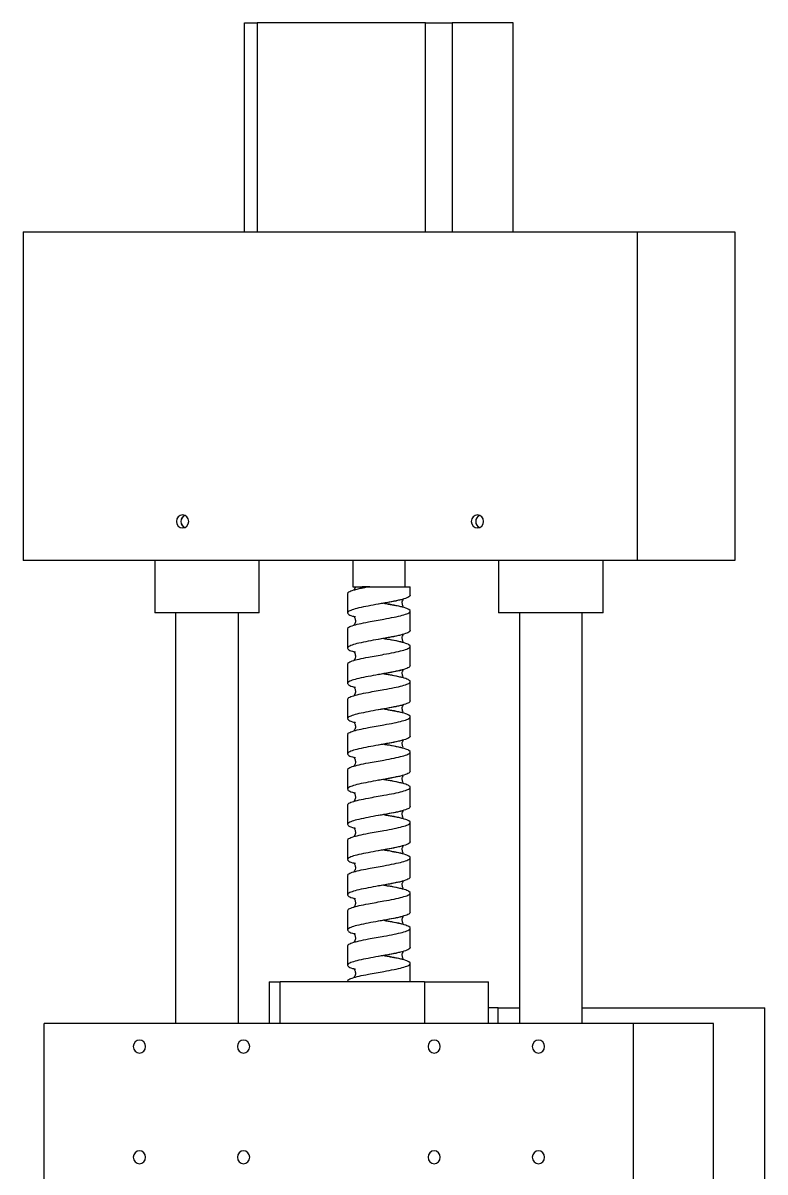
# Model space of a CAD drawing. Header units: millimetres. Extents: x 0 to 420, y 0 to 297.
# Drawn here: x 339.39 to 353.6, y 172.26 to 194.27 of the extents above; entities that cross this region are included whole.
import ezdxf

# ---------------------------------------------------------------- set-up
doc = ezdxf.new("R2010")
doc.units = ezdxf.units.MM

msp = doc.modelspace()

# ---------------------------------------------------------------- linework, layer by layer
at = {"color": 7, "linetype": 'Continuous', "lineweight": 25}
for p, q in [((343.633, 190.271), (343.633, 194.271)), ((343.633, 194.271), (343.873, 194.271)), ((343.873, 194.271), (343.873, 190.271)), ((347.098, 194.271), (343.873, 194.271)), ((347.098, 190.271), (347.098, 194.271)), ((347.098, 194.271), (347.611, 194.271)), ((347.611, 194.271), (347.611, 190.271)), ((348.778, 194.271), (347.611, 194.271)), ((348.778, 190.271), (348.778, 194.271)), ((339.393, 190.271), (351.146, 190.271)), ((339.393, 190.271), (339.393, 183.971)), ((351.146, 190.271), (353.019, 190.271)), ((351.146, 190.271), (351.146, 183.971)), ((353.019, 190.271), (353.019, 183.971)), ((351.146, 183.971), (339.393, 183.971)), ((341.915, 183.971), (341.915, 182.971)), ((343.915, 182.971), (343.915, 183.971)), ((345.706, 183.971), (345.706, 183.471)), ((346.706, 183.471), (346.706, 183.971)), ((348.497, 183.971), (348.497, 182.971)), ((350.497, 182.971), (350.497, 183.971)), ((353.019, 183.971), (351.146, 183.971)), ((345.706, 183.471), (345.883, 183.471)), ((346.004, 183.471), (346.806, 183.471)), ((346.806, 183.307), (346.806, 183.471)), ((345.606, 183.339), (345.606, 182.969)), ((343.915, 182.971), (341.915, 182.971)), ((342.315, 182.971), (342.315, 175.1)), ((343.515, 175.1), (343.515, 182.971)), ((346.231, 183.142), (346.191, 183.135)), ((346.806, 182.632), (346.806, 183.002)), ((350.497, 182.971), (348.497, 182.971)), ((348.897, 182.971), (348.897, 175.1)), ((350.097, 175.1), (350.097, 182.971)), ((345.606, 182.664), (345.606, 182.294)), ((346.231, 182.467), (346.191, 182.46)), ((346.806, 181.957), (346.806, 182.327)), ((345.606, 181.989), (345.606, 181.619)), ((346.231, 181.792), (346.191, 181.785)), ((346.806, 181.282), (346.806, 181.652)), ((345.606, 181.314), (345.606, 180.944)), ((346.231, 181.117), (346.191, 181.11)), ((346.806, 180.607), (346.806, 180.977)), ((345.606, 180.639), (345.606, 180.269)), ((346.231, 180.442), (346.191, 180.435)), ((346.806, 179.932), (346.806, 180.302)), ((345.606, 179.964), (345.606, 179.594)), ((346.231, 179.767), (346.191, 179.76)), ((346.806, 179.257), (346.806, 179.627)), ((345.606, 179.289), (345.606, 178.919)), ((346.231, 179.092), (346.191, 179.085)), ((346.806, 178.582), (346.806, 178.952)), ((345.606, 178.614), (345.606, 178.244)), ((346.231, 178.417), (346.191, 178.41)), ((346.806, 177.907), (346.806, 178.277)), ((345.606, 177.939), (345.606, 177.569)), ((346.231, 177.742), (346.191, 177.735)), ((346.806, 177.232), (346.806, 177.602)), ((345.606, 177.264), (345.606, 176.894)), ((346.231, 177.067), (346.191, 177.06)), ((346.806, 176.557), (346.806, 176.927)), ((345.606, 176.589), (345.606, 176.219)), ((346.231, 176.392), (346.191, 176.385)), ((346.806, 175.9), (346.806, 176.252)), ((344.106, 175.9), (344.106, 175.1)), ((344.106, 175.9), (344.313, 175.9)), ((344.313, 175.1), (344.313, 175.9)), ((347.077, 175.9), (344.313, 175.9)), ((345.606, 175.914), (345.606, 175.9)), ((347.077, 175.9), (347.077, 175.1)), ((347.077, 175.9), (348.306, 175.9)), ((348.306, 175.1), (348.306, 175.9)), ((348.49, 175.4), (348.306, 175.4)), ((348.49, 175.1), (348.49, 175.4)), ((348.49, 175.4), (348.897, 175.4)), ((350.097, 175.4), (353.596, 175.4)), ((353.596, 171.8), (353.596, 175.4)), ((339.798, 172.1), (339.798, 175.1)), ((351.081, 175.1), (339.798, 175.1)), ((351.081, 172.1), (351.081, 175.1)), ((352.613, 175.1), (351.081, 175.1)), ((352.613, 172.1), (352.613, 175.1))]:
    msp.add_line(p, q, dxfattribs=at)
at = {"color": 7, "linetype": 'Continuous', "lineweight": 25, "flags": 128}
for points in [[(342.566, 184.721), (342.557, 184.769), (342.532, 184.81), (342.494, 184.837), (342.449, 184.846), (342.404, 184.837), (342.366, 184.81), (342.34, 184.769), (342.331, 184.721), (342.34, 184.673), (342.366, 184.633), (342.404, 184.606), (342.449, 184.596), (342.494, 184.606), (342.532, 184.633), (342.557, 184.673), (342.566, 184.721)], [(348.208, 184.721), (348.199, 184.769), (348.174, 184.81), (348.135, 184.837), (348.09, 184.846), (348.045, 184.837), (348.007, 184.81), (347.982, 184.769), (347.973, 184.721), (347.982, 184.673), (348.007, 184.633), (348.045, 184.606), (348.09, 184.596), (348.135, 184.606), (348.174, 184.633), (348.199, 184.673), (348.208, 184.721)], [(341.622, 174.785), (341.577, 174.776), (341.538, 174.749), (341.513, 174.708), (341.504, 174.66), (341.513, 174.613), (341.538, 174.572), (341.577, 174.545), (341.622, 174.535), (341.667, 174.545), (341.705, 174.572), (341.73, 174.613), (341.739, 174.66), (341.73, 174.708), (341.705, 174.749), (341.667, 174.776), (341.622, 174.785)], [(343.616, 174.785), (343.571, 174.776), (343.533, 174.749), (343.508, 174.708), (343.499, 174.66), (343.508, 174.613), (343.533, 174.572), (343.571, 174.545), (343.616, 174.535), (343.661, 174.545), (343.699, 174.572), (343.725, 174.613), (343.734, 174.66), (343.725, 174.708), (343.699, 174.749), (343.661, 174.776), (343.616, 174.785)], [(347.263, 174.785), (347.218, 174.776), (347.18, 174.749), (347.155, 174.708), (347.146, 174.66), (347.155, 174.613), (347.18, 174.572), (347.218, 174.545), (347.263, 174.535), (347.308, 174.545), (347.346, 174.572), (347.372, 174.613), (347.381, 174.66), (347.372, 174.708), (347.346, 174.749), (347.308, 174.776), (347.263, 174.785)], [(349.258, 174.785), (349.213, 174.776), (349.175, 174.749), (349.149, 174.708), (349.14, 174.66), (349.149, 174.613), (349.175, 174.572), (349.213, 174.545), (349.258, 174.535), (349.303, 174.545), (349.341, 174.572), (349.367, 174.613), (349.375, 174.66), (349.367, 174.708), (349.341, 174.749), (349.303, 174.776), (349.258, 174.785)], [(341.622, 172.664), (341.577, 172.655), (341.538, 172.627), (341.513, 172.587), (341.504, 172.539), (341.513, 172.491), (341.538, 172.451), (341.577, 172.424), (341.622, 172.414), (341.667, 172.424), (341.705, 172.451), (341.73, 172.491), (341.739, 172.539), (341.73, 172.587), (341.705, 172.627), (341.667, 172.655), (341.622, 172.664)], [(343.616, 172.664), (343.571, 172.655), (343.533, 172.627), (343.508, 172.587), (343.499, 172.539), (343.508, 172.491), (343.533, 172.451), (343.571, 172.424), (343.616, 172.414), (343.661, 172.424), (343.699, 172.451), (343.725, 172.491), (343.734, 172.539), (343.725, 172.587), (343.699, 172.627), (343.661, 172.655), (343.616, 172.664)], [(347.263, 172.664), (347.218, 172.655), (347.18, 172.627), (347.155, 172.587), (347.146, 172.539), (347.155, 172.491), (347.18, 172.451), (347.218, 172.424), (347.263, 172.414), (347.308, 172.424), (347.346, 172.451), (347.372, 172.491), (347.381, 172.539), (347.372, 172.587), (347.346, 172.627), (347.308, 172.655), (347.263, 172.664)], [(349.258, 172.664), (349.213, 172.655), (349.175, 172.627), (349.149, 172.587), (349.14, 172.539), (349.149, 172.491), (349.175, 172.451), (349.213, 172.424), (349.258, 172.414), (349.303, 172.424), (349.341, 172.451), (349.367, 172.491), (349.375, 172.539), (349.367, 172.587), (349.341, 172.627), (349.303, 172.655), (349.258, 172.664)]]:
    msp.add_lwpolyline(points, dxfattribs=at)
at = {"color": 7, "linetype": 'Continuous', "lineweight": 25}
for centre, radius, start, end in [((342.543, 184.721), 0.127, 113.8588, 246.1412), ((342.54, 184.724), 0.124, 113.2442, 181.2301), ((342.54, 184.719), 0.124, 178.7699, 246.7558), ((348.185, 184.721), 0.127, 113.8588, 246.1412), ((348.182, 184.724), 0.124, 113.2442, 181.2301), ((348.182, 184.719), 0.124, 178.7699, 246.7558)]:
    msp.add_arc(centre, radius, start, end, dxfattribs=at)
for points, knots in [([(345.614, 183.339), (345.613, 183.347), (345.612, 183.367), (345.687, 183.399), (345.819, 183.435), (345.942, 183.459), (346.004, 183.471)], [0, 0, 0, 0, 0.1722, 0.448868, 0.72421, 1, 1, 1, 1]), ([(345.753, 183.474), (345.752, 183.467), (345.75, 183.444), (345.736, 183.422), (345.727, 183.409), (345.724, 183.405), (345.744, 183.414), (345.788, 183.426), (345.877, 183.447), (345.964, 183.464), (346.026, 183.475), (346.032, 183.476)], [0, 0, 0, 0, 0.043354, 0.152536, 0.204294, 0.253887, 0.362507, 0.515821, 0.717828, 0.973354, 1, 1, 1, 1]), ([(346.004, 183.471), (346.004, 183.471), (346.006, 183.471), (346.006, 183.471), (346.001, 183.471), (345.959, 183.471), (345.917, 183.471), (345.883, 183.471)], [0, 0, 0, 0, 0.01236, 0.052409, 0.116459, 0.299346, 1, 1, 1, 1]), ([(346.802, 183.307), (346.798, 183.296), (346.79, 183.273), (346.693, 183.237), (346.544, 183.201), (346.354, 183.164), (346.148, 183.128), (345.948, 183.091), (345.778, 183.055), (345.657, 183.018), (345.597, 182.982), (345.612, 182.945), (345.663, 182.917), (345.723, 182.902), (345.736, 182.899)], [0, 0, 0, 0, 0.0802596, 0.1699611, 0.2595114, 0.3489345, 0.4384098, 0.5280963, 0.6176759, 0.7071054, 0.7965639, 0.8862261, 0.9758379, 1, 1, 1, 1]), ([(346.297, 183.154), (346.326, 183.149), (346.413, 183.134), (346.527, 183.114), (346.613, 183.095), (346.653, 183.086), (346.67, 183.085), (346.665, 183.102), (346.657, 183.137), (346.648, 183.16), (346.656, 183.195), (346.664, 183.212), (346.669, 183.224), (346.668, 183.23), (346.643, 183.222), (346.579, 183.207), (346.47, 183.185), (346.338, 183.161), (346.264, 183.148), (346.231, 183.142)], [0, 0, 0, 0, 0.056088, 0.166852, 0.265684, 0.31086, 0.352738, 0.427334, 0.488106, 0.527625, 0.554238, 0.567496, 0.58234, 0.618711, 0.6668, 0.723845, 0.859089, 0.938467, 1, 1, 1, 1]), ([(345.614, 182.664), (345.613, 182.672), (345.612, 182.692), (345.686, 182.724), (345.82, 182.76), (345.985, 182.793), (346.151, 182.824), (346.321, 182.853), (346.5, 182.887), (346.662, 182.924), (346.772, 182.96), (346.817, 182.997), (346.792, 183.033), (346.699, 183.07), (346.55, 183.106), (346.406, 183.134), (346.317, 183.15), (346.296, 183.154)], [0, 0, 0, 0, 0.0463674, 0.1208645, 0.1950045, 0.2692653, 0.3247617, 0.3800257, 0.454706, 0.5292973, 0.6037635, 0.678254, 0.752914, 0.8275322, 0.9020062, 0.9764851, 1, 1, 1, 1]), ([(345.755, 182.89), (345.752, 182.891), (345.735, 182.896), (345.728, 182.898), (345.729, 182.895), (345.744, 182.874), (345.76, 182.826), (345.752, 182.777), (345.737, 182.747), (345.727, 182.734), (345.727, 182.733), (345.726, 182.732)], [0, 0, 0, 0, 0.044019, 0.229284, 0.347826, 0.38783, 0.566886, 0.71203, 0.865909, 0.938856, 1, 1, 1, 1]), ([(346.802, 182.632), (346.798, 182.621), (346.79, 182.598), (346.693, 182.562), (346.544, 182.526), (346.354, 182.489), (346.148, 182.453), (345.948, 182.416), (345.778, 182.38), (345.657, 182.343), (345.597, 182.307), (345.612, 182.27), (345.663, 182.242), (345.723, 182.227), (345.736, 182.224)], [0, 0, 0, 0, 0.08026, 0.169961, 0.259511, 0.348935, 0.43841, 0.528096, 0.617676, 0.707105, 0.796564, 0.886226, 0.975838, 1, 1, 1, 1]), ([(346.297, 182.479), (346.326, 182.474), (346.413, 182.459), (346.527, 182.439), (346.613, 182.42), (346.653, 182.411), (346.67, 182.41), (346.665, 182.427), (346.657, 182.462), (346.648, 182.485), (346.656, 182.52), (346.664, 182.537), (346.669, 182.549), (346.668, 182.555), (346.643, 182.547), (346.579, 182.532), (346.47, 182.51), (346.338, 182.486), (346.264, 182.473), (346.231, 182.467)], [0, 0, 0, 0, 0.056088, 0.166852, 0.265684, 0.31086, 0.352738, 0.427334, 0.488106, 0.527625, 0.554238, 0.567496, 0.58234, 0.618711, 0.6668, 0.723845, 0.859089, 0.938467, 1, 1, 1, 1]), ([(345.614, 181.989), (345.613, 181.997), (345.612, 182.017), (345.686, 182.049), (345.82, 182.085), (345.985, 182.118), (346.151, 182.149), (346.321, 182.178), (346.5, 182.212), (346.662, 182.249), (346.772, 182.285), (346.817, 182.322), (346.792, 182.358), (346.699, 182.395), (346.55, 182.431), (346.406, 182.459), (346.317, 182.475), (346.296, 182.479)], [0, 0, 0, 0, 0.046367, 0.120865, 0.195005, 0.269265, 0.324762, 0.380026, 0.454706, 0.529297, 0.603764, 0.678254, 0.752914, 0.827532, 0.902006, 0.976485, 1, 1, 1, 1]), ([(345.755, 182.215), (345.752, 182.216), (345.735, 182.221), (345.728, 182.223), (345.729, 182.22), (345.744, 182.199), (345.76, 182.151), (345.752, 182.102), (345.737, 182.072), (345.727, 182.059), (345.727, 182.058), (345.726, 182.057)], [0, 0, 0, 0, 0.044019, 0.229284, 0.347826, 0.38783, 0.566886, 0.71203, 0.865909, 0.938856, 1, 1, 1, 1]), ([(346.802, 181.957), (346.798, 181.946), (346.79, 181.923), (346.693, 181.887), (346.544, 181.851), (346.354, 181.814), (346.148, 181.778), (345.948, 181.741), (345.778, 181.705), (345.657, 181.668), (345.597, 181.632), (345.612, 181.595), (345.663, 181.567), (345.723, 181.552), (345.736, 181.549)], [0, 0, 0, 0, 0.08026, 0.169961, 0.259511, 0.348935, 0.43841, 0.528096, 0.617676, 0.707105, 0.796564, 0.886226, 0.975838, 1, 1, 1, 1]), ([(346.297, 181.804), (346.326, 181.799), (346.413, 181.784), (346.527, 181.764), (346.613, 181.745), (346.653, 181.736), (346.67, 181.735), (346.665, 181.752), (346.657, 181.787), (346.648, 181.81), (346.656, 181.845), (346.664, 181.862), (346.669, 181.874), (346.668, 181.88), (346.643, 181.872), (346.579, 181.857), (346.47, 181.835), (346.338, 181.811), (346.264, 181.798), (346.231, 181.792)], [0, 0, 0, 0, 0.056088, 0.166852, 0.265684, 0.31086, 0.352738, 0.427334, 0.488106, 0.527625, 0.554238, 0.567496, 0.58234, 0.618711, 0.6668, 0.723845, 0.859089, 0.938467, 1, 1, 1, 1]), ([(345.614, 181.314), (345.613, 181.322), (345.612, 181.342), (345.686, 181.374), (345.82, 181.41), (345.985, 181.443), (346.151, 181.474), (346.321, 181.503), (346.5, 181.537), (346.662, 181.574), (346.772, 181.61), (346.817, 181.647), (346.792, 181.683), (346.699, 181.72), (346.55, 181.756), (346.406, 181.784), (346.317, 181.8), (346.296, 181.804)], [0, 0, 0, 0, 0.046367, 0.120865, 0.195005, 0.269265, 0.324762, 0.380026, 0.454706, 0.529297, 0.603764, 0.678254, 0.752914, 0.827532, 0.902006, 0.976485, 1, 1, 1, 1]), ([(345.755, 181.54), (345.752, 181.541), (345.735, 181.546), (345.728, 181.548), (345.729, 181.545), (345.744, 181.524), (345.76, 181.476), (345.752, 181.427), (345.737, 181.397), (345.727, 181.384), (345.727, 181.383), (345.726, 181.382)], [0, 0, 0, 0, 0.044019, 0.229284, 0.347826, 0.38783, 0.566886, 0.71203, 0.865909, 0.938856, 1, 1, 1, 1]), ([(346.802, 181.282), (346.798, 181.271), (346.79, 181.248), (346.693, 181.212), (346.544, 181.176), (346.354, 181.139), (346.148, 181.103), (345.948, 181.066), (345.778, 181.03), (345.657, 180.993), (345.597, 180.957), (345.612, 180.92), (345.663, 180.892), (345.723, 180.877), (345.736, 180.874)], [0, 0, 0, 0, 0.08026, 0.169961, 0.259511, 0.348935, 0.43841, 0.528096, 0.617676, 0.707105, 0.796564, 0.886226, 0.975838, 1, 1, 1, 1]), ([(346.297, 181.129), (346.326, 181.124), (346.413, 181.109), (346.527, 181.089), (346.613, 181.07), (346.653, 181.061), (346.67, 181.06), (346.665, 181.077), (346.657, 181.112), (346.648, 181.135), (346.656, 181.17), (346.664, 181.187), (346.669, 181.199), (346.668, 181.205), (346.643, 181.197), (346.579, 181.182), (346.47, 181.16), (346.338, 181.136), (346.264, 181.123), (346.231, 181.117)], [0, 0, 0, 0, 0.056088, 0.166852, 0.265684, 0.31086, 0.352738, 0.427334, 0.488106, 0.527625, 0.554238, 0.567496, 0.58234, 0.618711, 0.6668, 0.723845, 0.859089, 0.938467, 1, 1, 1, 1]), ([(345.614, 180.639), (345.613, 180.647), (345.612, 180.667), (345.686, 180.699), (345.82, 180.735), (345.985, 180.768), (346.151, 180.799), (346.321, 180.828), (346.5, 180.862), (346.662, 180.899), (346.772, 180.935), (346.817, 180.972), (346.792, 181.008), (346.699, 181.045), (346.55, 181.081), (346.407, 181.109), (346.318, 181.125), (346.297, 181.129)], [0, 0, 0, 0, 0.0463819, 0.1209023, 0.1950655, 0.2693494, 0.3248632, 0.3801444, 0.4548481, 0.5294627, 0.6039523, 0.678466, 0.7531494, 0.8277908, 0.9022882, 0.9767903, 1, 1, 1, 1]), ([(345.755, 180.865), (345.752, 180.866), (345.735, 180.871), (345.728, 180.873), (345.729, 180.87), (345.744, 180.849), (345.76, 180.801), (345.752, 180.752), (345.737, 180.722), (345.727, 180.709), (345.727, 180.708), (345.726, 180.707)], [0, 0, 0, 0, 0.044019, 0.229284, 0.347826, 0.38783, 0.566886, 0.71203, 0.865909, 0.938856, 1, 1, 1, 1]), ([(346.802, 180.607), (346.798, 180.596), (346.79, 180.573), (346.693, 180.537), (346.544, 180.501), (346.354, 180.464), (346.148, 180.428), (345.948, 180.391), (345.778, 180.355), (345.657, 180.318), (345.597, 180.282), (345.612, 180.245), (345.663, 180.217), (345.723, 180.202), (345.736, 180.199)], [0, 0, 0, 0, 0.0802596, 0.1699611, 0.2595114, 0.3489345, 0.4384098, 0.5280963, 0.6176759, 0.7071054, 0.7965639, 0.8862261, 0.9758379, 1, 1, 1, 1]), ([(346.297, 180.454), (346.326, 180.449), (346.413, 180.434), (346.527, 180.414), (346.613, 180.395), (346.653, 180.386), (346.67, 180.385), (346.665, 180.402), (346.657, 180.437), (346.648, 180.46), (346.656, 180.495), (346.664, 180.512), (346.669, 180.524), (346.668, 180.53), (346.643, 180.522), (346.579, 180.507), (346.47, 180.485), (346.338, 180.461), (346.264, 180.448), (346.231, 180.442)], [0, 0, 0, 0, 0.056088, 0.166852, 0.265684, 0.31086, 0.352738, 0.427334, 0.488106, 0.527625, 0.554238, 0.567496, 0.58234, 0.618711, 0.6668, 0.723845, 0.859089, 0.938467, 1, 1, 1, 1]), ([(345.614, 179.964), (345.613, 179.972), (345.612, 179.992), (345.686, 180.024), (345.82, 180.06), (345.985, 180.093), (346.151, 180.124), (346.321, 180.153), (346.5, 180.187), (346.662, 180.224), (346.772, 180.26), (346.817, 180.297), (346.792, 180.333), (346.699, 180.37), (346.55, 180.406), (346.406, 180.434), (346.317, 180.45), (346.296, 180.454)], [0, 0, 0, 0, 0.0463674, 0.1208645, 0.1950045, 0.2692653, 0.3247617, 0.3800257, 0.454706, 0.5292973, 0.6037635, 0.678254, 0.752914, 0.8275322, 0.9020062, 0.9764851, 1, 1, 1, 1]), ([(345.755, 180.19), (345.752, 180.191), (345.735, 180.196), (345.728, 180.198), (345.729, 180.195), (345.744, 180.174), (345.76, 180.126), (345.752, 180.077), (345.737, 180.047), (345.727, 180.034), (345.727, 180.033), (345.726, 180.032)], [0, 0, 0, 0, 0.044019, 0.229284, 0.347826, 0.38783, 0.566886, 0.71203, 0.865909, 0.938856, 1, 1, 1, 1]), ([(346.802, 179.932), (346.798, 179.921), (346.79, 179.898), (346.693, 179.862), (346.544, 179.826), (346.354, 179.789), (346.148, 179.753), (345.948, 179.716), (345.778, 179.68), (345.657, 179.643), (345.597, 179.607), (345.612, 179.57), (345.663, 179.542), (345.723, 179.527), (345.736, 179.524)], [0, 0, 0, 0, 0.08026, 0.169961, 0.259511, 0.348935, 0.43841, 0.528096, 0.617676, 0.707105, 0.796564, 0.886226, 0.975838, 1, 1, 1, 1]), ([(345.614, 179.289), (345.613, 179.297), (345.612, 179.317), (345.686, 179.349), (345.82, 179.385), (345.985, 179.418), (346.151, 179.449), (346.321, 179.478), (346.5, 179.512), (346.662, 179.549), (346.772, 179.585), (346.817, 179.622), (346.792, 179.658), (346.699, 179.695), (346.55, 179.731), (346.406, 179.759), (346.317, 179.775), (346.296, 179.779)], [0, 0, 0, 0, 0.046367, 0.120865, 0.195005, 0.269265, 0.324762, 0.380026, 0.454706, 0.529297, 0.603764, 0.678254, 0.752914, 0.827532, 0.902006, 0.976485, 1, 1, 1, 1]), ([(346.297, 179.779), (346.326, 179.774), (346.413, 179.759), (346.527, 179.739), (346.613, 179.72), (346.653, 179.711), (346.67, 179.71), (346.665, 179.727), (346.657, 179.762), (346.648, 179.785), (346.656, 179.82), (346.664, 179.837), (346.669, 179.849), (346.668, 179.855), (346.643, 179.847), (346.579, 179.832), (346.47, 179.81), (346.338, 179.786), (346.264, 179.773), (346.231, 179.767)], [0, 0, 0, 0, 0.056088, 0.166852, 0.265684, 0.31086, 0.352738, 0.427334, 0.488106, 0.527625, 0.554238, 0.567496, 0.58234, 0.618711, 0.6668, 0.723845, 0.859089, 0.938467, 1, 1, 1, 1]), ([(345.755, 179.515), (345.752, 179.516), (345.735, 179.521), (345.728, 179.523), (345.729, 179.52), (345.744, 179.499), (345.76, 179.451), (345.752, 179.402), (345.737, 179.372), (345.727, 179.359), (345.727, 179.358), (345.726, 179.357)], [0, 0, 0, 0, 0.044019, 0.229284, 0.347826, 0.38783, 0.566886, 0.71203, 0.865909, 0.938856, 1, 1, 1, 1]), ([(346.802, 179.257), (346.798, 179.246), (346.79, 179.223), (346.693, 179.187), (346.544, 179.151), (346.354, 179.114), (346.148, 179.078), (345.948, 179.041), (345.778, 179.005), (345.657, 178.968), (345.597, 178.932), (345.612, 178.895), (345.663, 178.867), (345.723, 178.852), (345.736, 178.849)], [0, 0, 0, 0, 0.08026, 0.169961, 0.259511, 0.348935, 0.43841, 0.528096, 0.617676, 0.707105, 0.796564, 0.886226, 0.975838, 1, 1, 1, 1]), ([(345.614, 178.614), (345.613, 178.622), (345.612, 178.642), (345.686, 178.674), (345.82, 178.71), (345.985, 178.743), (346.151, 178.774), (346.321, 178.803), (346.5, 178.837), (346.662, 178.874), (346.772, 178.91), (346.817, 178.947), (346.792, 178.983), (346.699, 179.02), (346.55, 179.056), (346.406, 179.084), (346.317, 179.1), (346.296, 179.104)], [0, 0, 0, 0, 0.046367, 0.120865, 0.195005, 0.269265, 0.324762, 0.380026, 0.454706, 0.529297, 0.603764, 0.678254, 0.752914, 0.827532, 0.902006, 0.976485, 1, 1, 1, 1]), ([(346.297, 179.104), (346.326, 179.099), (346.413, 179.084), (346.527, 179.064), (346.613, 179.045), (346.653, 179.036), (346.67, 179.035), (346.665, 179.052), (346.657, 179.087), (346.648, 179.11), (346.656, 179.145), (346.664, 179.162), (346.669, 179.174), (346.668, 179.18), (346.643, 179.172), (346.579, 179.157), (346.47, 179.135), (346.338, 179.111), (346.264, 179.098), (346.231, 179.092)], [0, 0, 0, 0, 0.056088, 0.166852, 0.265684, 0.31086, 0.352738, 0.427334, 0.488106, 0.527625, 0.554238, 0.567496, 0.58234, 0.618711, 0.6668, 0.723845, 0.859089, 0.938467, 1, 1, 1, 1]), ([(345.755, 178.84), (345.752, 178.841), (345.735, 178.846), (345.728, 178.848), (345.729, 178.845), (345.744, 178.824), (345.76, 178.776), (345.752, 178.727), (345.737, 178.697), (345.727, 178.684), (345.727, 178.683), (345.726, 178.682)], [0, 0, 0, 0, 0.044019, 0.229284, 0.347826, 0.38783, 0.566886, 0.71203, 0.865909, 0.938856, 1, 1, 1, 1]), ([(346.802, 178.582), (346.798, 178.571), (346.79, 178.548), (346.693, 178.512), (346.544, 178.476), (346.354, 178.439), (346.148, 178.403), (345.948, 178.366), (345.778, 178.33), (345.657, 178.293), (345.597, 178.257), (345.612, 178.22), (345.663, 178.192), (345.723, 178.177), (345.736, 178.174)], [0, 0, 0, 0, 0.08026, 0.169961, 0.259511, 0.348935, 0.43841, 0.528096, 0.617676, 0.707105, 0.796564, 0.886226, 0.975838, 1, 1, 1, 1]), ([(345.614, 177.939), (345.613, 177.947), (345.612, 177.967), (345.686, 177.999), (345.82, 178.035), (345.985, 178.068), (346.151, 178.099), (346.321, 178.128), (346.5, 178.162), (346.662, 178.199), (346.772, 178.235), (346.817, 178.272), (346.792, 178.308), (346.699, 178.345), (346.55, 178.381), (346.406, 178.409), (346.317, 178.425), (346.296, 178.429)], [0, 0, 0, 0, 0.0463674, 0.1208645, 0.1950045, 0.2692653, 0.3247617, 0.3800257, 0.454706, 0.5292973, 0.6037635, 0.678254, 0.752914, 0.8275322, 0.9020062, 0.9764851, 1, 1, 1, 1]), ([(346.297, 178.429), (346.326, 178.424), (346.413, 178.409), (346.527, 178.389), (346.613, 178.37), (346.653, 178.361), (346.67, 178.36), (346.665, 178.377), (346.657, 178.412), (346.648, 178.435), (346.656, 178.47), (346.664, 178.487), (346.669, 178.499), (346.668, 178.505), (346.643, 178.497), (346.579, 178.482), (346.47, 178.46), (346.338, 178.436), (346.264, 178.423), (346.231, 178.417)], [0, 0, 0, 0, 0.056088, 0.166852, 0.265684, 0.31086, 0.352738, 0.427334, 0.488106, 0.527625, 0.554238, 0.567496, 0.58234, 0.618711, 0.6668, 0.723845, 0.859089, 0.938467, 1, 1, 1, 1]), ([(345.755, 178.165), (345.752, 178.166), (345.735, 178.171), (345.728, 178.173), (345.729, 178.17), (345.744, 178.149), (345.76, 178.101), (345.752, 178.052), (345.737, 178.022), (345.727, 178.009), (345.727, 178.008), (345.726, 178.007)], [0, 0, 0, 0, 0.044019, 0.229284, 0.347826, 0.38783, 0.566886, 0.71203, 0.865909, 0.938856, 1, 1, 1, 1]), ([(346.802, 177.907), (346.798, 177.896), (346.79, 177.873), (346.693, 177.837), (346.544, 177.801), (346.354, 177.764), (346.148, 177.728), (345.948, 177.691), (345.778, 177.655), (345.657, 177.618), (345.597, 177.582), (345.612, 177.545), (345.663, 177.517), (345.723, 177.502), (345.736, 177.499)], [0, 0, 0, 0, 0.08026, 0.169961, 0.259511, 0.348935, 0.43841, 0.528096, 0.617676, 0.707105, 0.796564, 0.886226, 0.975838, 1, 1, 1, 1]), ([(345.614, 177.264), (345.613, 177.272), (345.612, 177.292), (345.686, 177.324), (345.82, 177.36), (345.985, 177.393), (346.151, 177.424), (346.321, 177.453), (346.5, 177.487), (346.662, 177.524), (346.772, 177.56), (346.817, 177.597), (346.792, 177.633), (346.699, 177.67), (346.55, 177.706), (346.406, 177.734), (346.317, 177.75), (346.296, 177.754)], [0, 0, 0, 0, 0.046367, 0.120865, 0.195005, 0.269265, 0.324762, 0.380026, 0.454706, 0.529297, 0.603764, 0.678254, 0.752914, 0.827532, 0.902006, 0.976485, 1, 1, 1, 1]), ([(346.297, 177.754), (346.326, 177.749), (346.413, 177.734), (346.527, 177.714), (346.613, 177.695), (346.653, 177.686), (346.67, 177.685), (346.665, 177.702), (346.657, 177.737), (346.648, 177.76), (346.656, 177.795), (346.664, 177.812), (346.669, 177.824), (346.668, 177.83), (346.643, 177.822), (346.579, 177.807), (346.47, 177.785), (346.338, 177.761), (346.264, 177.748), (346.231, 177.742)], [0, 0, 0, 0, 0.056088, 0.166852, 0.265684, 0.31086, 0.352738, 0.427334, 0.488106, 0.527625, 0.554238, 0.567496, 0.58234, 0.618711, 0.6668, 0.723845, 0.859089, 0.938467, 1, 1, 1, 1]), ([(345.755, 177.49), (345.752, 177.491), (345.735, 177.496), (345.728, 177.498), (345.729, 177.495), (345.744, 177.474), (345.76, 177.426), (345.752, 177.377), (345.737, 177.347), (345.727, 177.334), (345.727, 177.333), (345.726, 177.332)], [0, 0, 0, 0, 0.044019, 0.229284, 0.347826, 0.38783, 0.566886, 0.71203, 0.865909, 0.938856, 1, 1, 1, 1]), ([(346.802, 177.232), (346.798, 177.221), (346.79, 177.198), (346.693, 177.162), (346.544, 177.126), (346.354, 177.089), (346.148, 177.053), (345.948, 177.016), (345.778, 176.98), (345.657, 176.943), (345.597, 176.907), (345.612, 176.87), (345.663, 176.842), (345.723, 176.827), (345.736, 176.824)], [0, 0, 0, 0, 0.08026, 0.169961, 0.259511, 0.348935, 0.43841, 0.528096, 0.617676, 0.707105, 0.796564, 0.886226, 0.975838, 1, 1, 1, 1]), ([(345.614, 176.589), (345.613, 176.597), (345.612, 176.617), (345.686, 176.649), (345.82, 176.685), (345.985, 176.718), (346.151, 176.749), (346.321, 176.778), (346.5, 176.812), (346.662, 176.849), (346.772, 176.885), (346.817, 176.922), (346.792, 176.958), (346.699, 176.995), (346.55, 177.031), (346.406, 177.059), (346.317, 177.075), (346.296, 177.079)], [0, 0, 0, 0, 0.046367, 0.120865, 0.195005, 0.269265, 0.324762, 0.380026, 0.454706, 0.529297, 0.603764, 0.678254, 0.752914, 0.827532, 0.902006, 0.976485, 1, 1, 1, 1]), ([(346.297, 177.079), (346.326, 177.074), (346.413, 177.059), (346.527, 177.039), (346.613, 177.02), (346.653, 177.011), (346.67, 177.01), (346.665, 177.027), (346.657, 177.062), (346.648, 177.085), (346.656, 177.12), (346.664, 177.137), (346.669, 177.149), (346.668, 177.155), (346.643, 177.147), (346.579, 177.132), (346.47, 177.11), (346.338, 177.086), (346.264, 177.073), (346.231, 177.067)], [0, 0, 0, 0, 0.056088, 0.166852, 0.265684, 0.31086, 0.352738, 0.427334, 0.488106, 0.527625, 0.554238, 0.567496, 0.58234, 0.618711, 0.6668, 0.723845, 0.859089, 0.938467, 1, 1, 1, 1]), ([(345.755, 176.815), (345.752, 176.816), (345.735, 176.821), (345.728, 176.823), (345.729, 176.82), (345.744, 176.799), (345.76, 176.751), (345.752, 176.702), (345.737, 176.672), (345.727, 176.659), (345.727, 176.658), (345.726, 176.657)], [0, 0, 0, 0, 0.044019, 0.229284, 0.347826, 0.38783, 0.566886, 0.71203, 0.865909, 0.938856, 1, 1, 1, 1]), ([(346.802, 176.557), (346.798, 176.546), (346.79, 176.523), (346.693, 176.487), (346.544, 176.451), (346.354, 176.414), (346.148, 176.378), (345.948, 176.341), (345.778, 176.305), (345.657, 176.268), (345.597, 176.232), (345.612, 176.195), (345.663, 176.167), (345.723, 176.152), (345.736, 176.149)], [0, 0, 0, 0, 0.08026, 0.169961, 0.259511, 0.348935, 0.43841, 0.528096, 0.617676, 0.707105, 0.796564, 0.886226, 0.975838, 1, 1, 1, 1]), ([(345.614, 175.914), (345.613, 175.922), (345.612, 175.942), (345.686, 175.974), (345.82, 176.01), (345.985, 176.043), (346.151, 176.074), (346.321, 176.103), (346.5, 176.137), (346.662, 176.174), (346.772, 176.21), (346.817, 176.247), (346.792, 176.283), (346.699, 176.32), (346.55, 176.356), (346.406, 176.384), (346.317, 176.4), (346.296, 176.404)], [0, 0, 0, 0, 0.046367, 0.120865, 0.195005, 0.269265, 0.324762, 0.380026, 0.454706, 0.529297, 0.603764, 0.678254, 0.752914, 0.827532, 0.902006, 0.976485, 1, 1, 1, 1]), ([(346.297, 176.404), (346.326, 176.399), (346.413, 176.384), (346.527, 176.364), (346.613, 176.345), (346.653, 176.336), (346.67, 176.335), (346.665, 176.352), (346.657, 176.387), (346.648, 176.41), (346.656, 176.445), (346.664, 176.462), (346.669, 176.474), (346.668, 176.48), (346.643, 176.472), (346.579, 176.457), (346.47, 176.435), (346.338, 176.411), (346.264, 176.398), (346.231, 176.392)], [0, 0, 0, 0, 0.056088, 0.166852, 0.265684, 0.31086, 0.352738, 0.427334, 0.488106, 0.527625, 0.554238, 0.567496, 0.58234, 0.618711, 0.6668, 0.723845, 0.859089, 0.938467, 1, 1, 1, 1]), ([(345.755, 176.14), (345.752, 176.141), (345.735, 176.146), (345.728, 176.148), (345.729, 176.145), (345.744, 176.124), (345.76, 176.076), (345.752, 176.027), (345.737, 175.997), (345.727, 175.984), (345.727, 175.983), (345.726, 175.982)], [0, 0, 0, 0, 0.044019, 0.229284, 0.347826, 0.38783, 0.566886, 0.71203, 0.865909, 0.938856, 1, 1, 1, 1])]:
    msp.add_open_spline(points, degree=3, knots=knots, dxfattribs=at)

doc.saveas('drawing.dxf')
